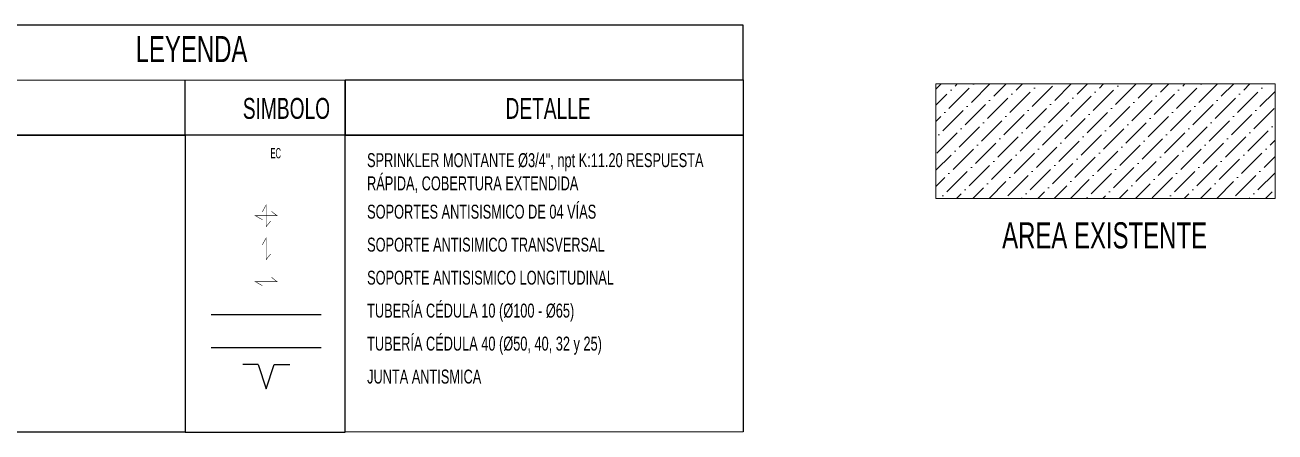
# Model space of a CAD drawing. Header units: millimetres. Extents: x 2085 to 2829, y 1352 to 1631.
# Drawn here: x 2159.86 to 2177.81, y 1592.59 to 1598.43 of the extents above; entities that cross this region are included whole.
import ezdxf
from ezdxf.enums import TextEntityAlignment as Align

# ---------------------------------------------------------------- set-up
doc = ezdxf.new("R2010")
doc.units = ezdxf.units.MM
doc.set_wipeout_variables(frame=1)
doc.layers.get('0').update_dxf_attribs({"color": 251, "lineweight": 9})
for name, color, linetype, lineweight in [('000 SOS 911 Membrete', 7, 'Continuous', 25), ('000 SOS 911 ROCIADORES', 5, 'Continuous', 25), ('000 SOS 911 SOPORTES ACI', 3, 'Continuous', 25), ('000 SOS 911 TEXTOS ACI', 7, 'Continuous', 9), ('000 SOS 911 TUBERIA ACI', 3, 'Continuous', 25)]:
    doc.layers.add(name, color=color, linetype=linetype, lineweight=lineweight)
doc.styles.add('PIPE', font='ARIALN.TTF', dxfattribs={"width": 0.8})

# ---------------------------------------------------------------- blocks, each defined once
blk = doc.blocks.new('Soporte Longitudinal')
at = {"layer": '000 SOS 911 SOPORTES ACI', "const_width": 0.02}
blk.add_lwpolyline([(-0.14, -0.149), (-0.405, 0), (0.405, 0), (0.197, 0.164)], dxfattribs=at)
blk = doc.blocks.new('002')
at = {"layer": '000 SOS 911 ROCIADORES', "color": 5, "style": 'PIPE', "width": 0.641273}
blk.add_text('EC', height=0.1469, dxfattribs=at).set_placement((2884.569, 1470.262, 0), (2884.719, 1470.262, 0), align=Align.FIT)
blk.add_wipeout([(2884.601, 1470.177), (2884.601, 1470.178), (2884.601, 1470.179), (2884.601, 1470.18), (2884.601, 1470.182), (2884.601, 1470.183), (2884.601, 1470.184), (2884.601, 1470.185), (2884.601, 1470.186), (2884.601, 1470.188), (2884.601, 1470.189), (2884.6, 1470.19), (2884.6, 1470.191), (2884.6, 1470.192), (2884.6, 1470.194), (2884.6, 1470.195), (2884.599, 1470.196), (2884.599, 1470.197), (2884.599, 1470.198), (2884.599, 1470.199), (2884.598, 1470.201), (2884.598, 1470.202), (2884.598, 1470.203), (2884.597, 1470.204), (2884.597, 1470.205), (2884.597, 1470.206), (2884.596, 1470.207), (2884.596, 1470.209), (2884.596, 1470.21), (2884.595, 1470.211), (2884.595, 1470.212), (2884.594, 1470.213), (2884.594, 1470.214), (2884.593, 1470.215), (2884.593, 1470.216), (2884.592, 1470.217), (2884.592, 1470.218), (2884.591, 1470.22), (2884.591, 1470.221), (2884.59, 1470.222), (2884.59, 1470.223), (2884.589, 1470.224), (2884.588, 1470.225), (2884.588, 1470.226), (2884.587, 1470.227), (2884.587, 1470.228), (2884.586, 1470.229), (2884.585, 1470.23), (2884.585, 1470.231), (2884.584, 1470.232), (2884.583, 1470.233), (2884.582, 1470.234), (2884.582, 1470.235), (2884.581, 1470.236), (2884.58, 1470.237), (2884.579, 1470.238), (2884.579, 1470.238), (2884.578, 1470.239), (2884.577, 1470.24), (2884.576, 1470.241), (2884.576, 1470.242), (2884.575, 1470.243), (2884.574, 1470.244), (2884.573, 1470.245), (2884.572, 1470.245), (2884.571, 1470.246), (2884.57, 1470.247), (2884.57, 1470.248), (2884.569, 1470.249), (2884.568, 1470.249), (2884.567, 1470.25), (2884.566, 1470.251), (2884.565, 1470.252), (2884.564, 1470.252), (2884.563, 1470.253), (2884.562, 1470.254), (2884.561, 1470.255), (2884.56, 1470.255), (2884.559, 1470.256), (2884.558, 1470.257), (2884.557, 1470.257), (2884.556, 1470.258), (2884.555, 1470.259), (2884.554, 1470.259), (2884.553, 1470.26), (2884.552, 1470.26), (2884.551, 1470.261), (2884.55, 1470.261), (2884.549, 1470.262), (2884.548, 1470.263), (2884.547, 1470.263), (2884.546, 1470.264), (2884.544, 1470.264), (2884.543, 1470.264), (2884.542, 1470.265), (2884.541, 1470.265), (2884.54, 1470.266), (2884.539, 1470.266), (2884.538, 1470.267), (2884.537, 1470.267), (2884.536, 1470.267), (2884.534, 1470.268), (2884.533, 1470.268), (2884.532, 1470.268), (2884.531, 1470.269), (2884.53, 1470.269), (2884.529, 1470.269), (2884.527, 1470.27), (2884.526, 1470.27), (2884.525, 1470.27), (2884.524, 1470.27), (2884.523, 1470.271), (2884.522, 1470.271), (2884.52, 1470.271), (2884.519, 1470.271), (2884.518, 1470.271), (2884.517, 1470.271), (2884.516, 1470.272), (2884.514, 1470.272), (2884.513, 1470.272), (2884.512, 1470.272), (2884.511, 1470.272), (2884.51, 1470.272), (2884.508, 1470.272), (2884.507, 1470.272), (2884.506, 1470.272), (2884.505, 1470.272), (2884.504, 1470.272), (2884.503, 1470.272), (2884.501, 1470.272), (2884.5, 1470.272), (2884.499, 1470.272), (2884.498, 1470.272), (2884.497, 1470.272), (2884.495, 1470.271), (2884.494, 1470.271), (2884.493, 1470.271), (2884.492, 1470.271), (2884.491, 1470.271), (2884.489, 1470.271), (2884.488, 1470.27), (2884.487, 1470.27), (2884.486, 1470.27), (2884.485, 1470.27), (2884.484, 1470.269), (2884.482, 1470.269), (2884.481, 1470.269), (2884.48, 1470.268), (2884.479, 1470.268), (2884.478, 1470.268), (2884.477, 1470.267), (2884.476, 1470.267), (2884.474, 1470.267), (2884.473, 1470.266), (2884.472, 1470.266), (2884.471, 1470.265), (2884.47, 1470.265), (2884.469, 1470.264), (2884.468, 1470.264), (2884.467, 1470.264), (2884.466, 1470.263), (2884.464, 1470.263), (2884.463, 1470.262), (2884.462, 1470.261), (2884.461, 1470.261), (2884.46, 1470.26), (2884.459, 1470.26), (2884.458, 1470.259), (2884.457, 1470.259), (2884.456, 1470.258), (2884.455, 1470.257), (2884.454, 1470.257), (2884.453, 1470.256), (2884.452, 1470.255), (2884.451, 1470.255), (2884.45, 1470.254), (2884.449, 1470.253), (2884.448, 1470.252), (2884.447, 1470.252), (2884.446, 1470.251), (2884.445, 1470.25), (2884.444, 1470.249), (2884.444, 1470.249), (2884.443, 1470.248), (2884.442, 1470.247), (2884.441, 1470.246), (2884.44, 1470.245), (2884.439, 1470.245), (2884.438, 1470.244), (2884.437, 1470.243), (2884.437, 1470.242), (2884.436, 1470.241), (2884.435, 1470.24), (2884.434, 1470.239), (2884.433, 1470.238), (2884.433, 1470.238), (2884.432, 1470.237), (2884.431, 1470.236), (2884.43, 1470.235), (2884.43, 1470.234), (2884.429, 1470.233), (2884.428, 1470.232), (2884.428, 1470.231), (2884.427, 1470.23), (2884.426, 1470.229), (2884.426, 1470.228), (2884.425, 1470.227), (2884.424, 1470.226), (2884.424, 1470.225), (2884.423, 1470.224), (2884.423, 1470.223), (2884.422, 1470.222), (2884.422, 1470.221), (2884.421, 1470.22), (2884.42, 1470.218), (2884.42, 1470.217), (2884.419, 1470.216), (2884.419, 1470.215), (2884.418, 1470.214), (2884.418, 1470.213), (2884.418, 1470.212), (2884.417, 1470.211), (2884.417, 1470.21), (2884.416, 1470.209), (2884.416, 1470.207), (2884.416, 1470.206), (2884.415, 1470.205), (2884.415, 1470.204), (2884.414, 1470.203), (2884.414, 1470.202), (2884.414, 1470.201), (2884.414, 1470.199), (2884.413, 1470.198), (2884.413, 1470.197), (2884.413, 1470.196), (2884.413, 1470.195), (2884.412, 1470.194), (2884.412, 1470.192), (2884.412, 1470.191), (2884.412, 1470.19), (2884.412, 1470.189), (2884.411, 1470.188), (2884.411, 1470.186), (2884.411, 1470.185), (2884.411, 1470.184), (2884.411, 1470.183), (2884.411, 1470.182), (2884.411, 1470.18), (2884.411, 1470.179), (2884.411, 1470.178), (2884.411, 1470.177), (2884.411, 1470.176), (2884.411, 1470.174), (2884.411, 1470.173), (2884.411, 1470.172), (2884.411, 1470.171), (2884.411, 1470.17), (2884.411, 1470.168), (2884.411, 1470.167), (2884.411, 1470.166), (2884.412, 1470.165), (2884.412, 1470.164), (2884.412, 1470.163), (2884.412, 1470.161), (2884.412, 1470.16), (2884.413, 1470.159), (2884.413, 1470.158), (2884.413, 1470.157), (2884.413, 1470.155), (2884.414, 1470.154), (2884.414, 1470.153), (2884.414, 1470.152), (2884.414, 1470.151), (2884.415, 1470.15), (2884.415, 1470.149), (2884.416, 1470.147), (2884.416, 1470.146), (2884.416, 1470.145), (2884.417, 1470.144), (2884.417, 1470.143), (2884.418, 1470.142), (2884.418, 1470.141), (2884.418, 1470.14), (2884.419, 1470.138), (2884.419, 1470.137), (2884.42, 1470.136), (2884.42, 1470.135), (2884.421, 1470.134), (2884.422, 1470.133), (2884.422, 1470.132), (2884.423, 1470.131), (2884.423, 1470.13), (2884.424, 1470.129), (2884.424, 1470.128), (2884.425, 1470.127), (2884.426, 1470.126), (2884.426, 1470.125), (2884.427, 1470.124), (2884.428, 1470.123), (2884.428, 1470.122), (2884.429, 1470.121), (2884.43, 1470.12), (2884.43, 1470.119), (2884.431, 1470.118), (2884.432, 1470.117), (2884.433, 1470.116), (2884.433, 1470.115), (2884.434, 1470.114), (2884.435, 1470.113), (2884.436, 1470.113), (2884.437, 1470.112), (2884.437, 1470.111), (2884.438, 1470.11), (2884.439, 1470.109), (2884.44, 1470.108), (2884.441, 1470.107), (2884.442, 1470.107), (2884.443, 1470.106), (2884.444, 1470.105), (2884.444, 1470.104), (2884.445, 1470.103), (2884.446, 1470.103), (2884.447, 1470.102), (2884.448, 1470.101), (2884.449, 1470.1), (2884.45, 1470.1), (2884.451, 1470.099), (2884.452, 1470.098), (2884.453, 1470.098), (2884.454, 1470.097), (2884.455, 1470.096), (2884.456, 1470.096), (2884.457, 1470.095), (2884.458, 1470.095), (2884.459, 1470.094), (2884.46, 1470.093), (2884.461, 1470.093), (2884.462, 1470.092), (2884.463, 1470.092), (2884.464, 1470.091), (2884.466, 1470.091), (2884.467, 1470.09), (2884.468, 1470.09), (2884.469, 1470.089), (2884.47, 1470.089), (2884.471, 1470.088), (2884.472, 1470.088), (2884.473, 1470.087), (2884.474, 1470.087), (2884.476, 1470.087), (2884.477, 1470.086), (2884.478, 1470.086), (2884.479, 1470.086), (2884.48, 1470.085), (2884.481, 1470.085), (2884.482, 1470.085), (2884.484, 1470.084), (2884.485, 1470.084), (2884.486, 1470.084), (2884.487, 1470.084), (2884.488, 1470.083), (2884.489, 1470.083), (2884.491, 1470.083), (2884.492, 1470.083), (2884.493, 1470.082), (2884.494, 1470.082), (2884.495, 1470.082), (2884.497, 1470.082), (2884.498, 1470.082), (2884.499, 1470.082), (2884.5, 1470.082), (2884.501, 1470.082), (2884.503, 1470.082), (2884.504, 1470.082), (2884.505, 1470.082), (2884.506, 1470.082), (2884.507, 1470.082), (2884.508, 1470.082), (2884.51, 1470.082), (2884.511, 1470.082), (2884.512, 1470.082), (2884.513, 1470.082), (2884.514, 1470.082), (2884.516, 1470.082), (2884.517, 1470.082), (2884.518, 1470.082), (2884.519, 1470.082), (2884.52, 1470.083), (2884.522, 1470.083), (2884.523, 1470.083), (2884.524, 1470.083), (2884.525, 1470.084), (2884.526, 1470.084), (2884.527, 1470.084), (2884.529, 1470.084), (2884.53, 1470.085), (2884.531, 1470.085), (2884.532, 1470.085), (2884.533, 1470.086), (2884.534, 1470.086), (2884.536, 1470.086), (2884.537, 1470.087), (2884.538, 1470.087), (2884.539, 1470.087), (2884.54, 1470.088), (2884.541, 1470.088), (2884.542, 1470.089), (2884.543, 1470.089), (2884.544, 1470.09), (2884.546, 1470.09), (2884.547, 1470.091), (2884.548, 1470.091), (2884.549, 1470.092), (2884.55, 1470.092), (2884.551, 1470.093), (2884.552, 1470.093), (2884.553, 1470.094), (2884.554, 1470.095), (2884.555, 1470.095), (2884.556, 1470.096), (2884.557, 1470.096), (2884.558, 1470.097), (2884.559, 1470.098), (2884.56, 1470.098), (2884.561, 1470.099), (2884.562, 1470.1), (2884.563, 1470.1), (2884.564, 1470.101), (2884.565, 1470.102), (2884.566, 1470.103), (2884.567, 1470.103), (2884.568, 1470.104), (2884.569, 1470.105), (2884.57, 1470.106), (2884.57, 1470.107), (2884.571, 1470.107), (2884.572, 1470.108), (2884.573, 1470.109), (2884.574, 1470.11), (2884.575, 1470.111), (2884.576, 1470.112), (2884.576, 1470.113), (2884.577, 1470.113), (2884.578, 1470.114), (2884.579, 1470.115), (2884.579, 1470.116), (2884.58, 1470.117), (2884.581, 1470.118), (2884.582, 1470.119), (2884.582, 1470.12), (2884.583, 1470.121), (2884.584, 1470.122), (2884.585, 1470.123), (2884.585, 1470.124), (2884.586, 1470.125), (2884.587, 1470.126), (2884.587, 1470.127), (2884.588, 1470.128), (2884.588, 1470.129), (2884.589, 1470.13), (2884.59, 1470.131), (2884.59, 1470.132), (2884.591, 1470.133), (2884.591, 1470.134), (2884.592, 1470.135), (2884.592, 1470.136), (2884.593, 1470.137), (2884.593, 1470.138), (2884.594, 1470.14), (2884.594, 1470.141), (2884.595, 1470.142), (2884.595, 1470.143), (2884.596, 1470.144), (2884.596, 1470.145), (2884.596, 1470.146), (2884.597, 1470.147), (2884.597, 1470.149), (2884.597, 1470.15), (2884.598, 1470.151), (2884.598, 1470.152), (2884.598, 1470.153), (2884.599, 1470.154), (2884.599, 1470.155), (2884.599, 1470.157), (2884.599, 1470.158), (2884.6, 1470.159), (2884.6, 1470.16), (2884.6, 1470.161), (2884.6, 1470.163), (2884.6, 1470.164), (2884.601, 1470.165), (2884.601, 1470.166), (2884.601, 1470.167), (2884.601, 1470.168), (2884.601, 1470.17), (2884.601, 1470.171), (2884.601, 1470.172), (2884.601, 1470.173), (2884.601, 1470.174), (2884.601, 1470.176)]).translate(0, 0, 0).dxf.layer = '000 SOS 911 ROCIADORES'
blk = doc.blocks.new('JUNTA ANTI')
at = {"layer": '000 SOS 911 TUBERIA ACI', "color": 1}
for p, q in [((157.274, 103.304, 0), (157.03, 104.042, 0)), ((157.522, 104.042, 0), (157.274, 103.304, 0))]:
    blk.add_line(p, q, dxfattribs=at)
at = {"layer": '000 SOS 911 TUBERIA ACI', "color": 1, "ltscale": 0.25, "elevation": 0}
for points in [[(157.026, 104.042), (156.554, 104.042)], [(157.522, 104.042), (157.994, 104.042)]]:
    blk.add_lwpolyline(points, dxfattribs=at)

msp = doc.modelspace()

# ---------------------------------------------------------------- hatches: boundary and pattern name
h = msp.add_hatch()
h.set_pattern_fill('ANSI36', color=4, scale=0.052)
h.set_pattern_definition([(45, (1946.7084, 1443.65783), (0.0875575, 0.32104416), [0.41275, -0.08255, 0, -0.08255])])
h.paths.add_polyline_path([(2177.814, 1597.587), (2172.945, 1597.587), (2172.945, 1595.942), (2177.814, 1595.942)])

# ---------------------------------------------------------------- linework, layer by layer
at = {"color": 4, "elevation": 0}
msp.add_lwpolyline([(2172.945, 1597.587), (2177.814, 1597.587), (2177.814, 1595.942), (2172.945, 1595.942)], close=True, dxfattribs=at)
at = {"layer": '000 SOS 911 Membrete'}
msp.add_lwpolyline([(2154.353, 1597.642), (2170.178, 1597.643), (2170.178, 1598.432), (2154.353, 1598.432)], dxfattribs=at)
for points in [[(2156.097, 1597.642), (2164.462, 1597.643), (2164.462, 1596.853), (2156.097, 1596.853)], [(2164.462, 1596.853), (2162.163, 1596.853), (2162.163, 1597.642), (2164.462, 1597.643)], [(2164.462, 1597.643), (2170.178, 1597.643), (2170.178, 1596.853), (2164.462, 1596.853)], [(2156.097, 1596.853), (2162.163, 1596.853), (2162.163, 1592.589), (2156.098, 1592.589)], [(2162.163, 1592.589), (2164.462, 1592.589), (2164.462, 1596.853), (2162.163, 1596.853)], [(2164.462, 1596.853), (2170.178, 1596.853), (2170.178, 1592.59), (2164.462, 1592.589)]]:
    msp.add_lwpolyline(points, close=True, dxfattribs=at)
at = {"layer": '000 SOS 911 TUBERIA ACI', "elevation": 0}
for points in [[(2162.538, 1594.274), (2164.118, 1594.274)], [(2162.538, 1593.8), (2164.118, 1593.8)]]:
    msp.add_lwpolyline(points, dxfattribs=at)

# ---------------------------------------------------------------- block references
at = {"layer": '000 SOS 911 SOPORTES ACI', "xscale": 0.384521484375, "yscale": 0.384521484375, "zscale": 0.384521484375}
for p in [(2163.328, 1595.694), (2163.328, 1594.747, 0)]:
    msp.add_blockref('Soporte Longitudinal', p, dxfattribs=at)
at = {"layer": '000 SOS 911 SOPORTES ACI', "xscale": 0.384521484375, "yscale": 0.384521484375, "zscale": 0.384521484375, "rotation": 270}
for p in [(2163.328, 1595.694), (2163.328, 1595.221, 0)]:
    msp.add_blockref('Soporte Longitudinal', p, dxfattribs=at)
at = {"layer": '000 SOS 911 TUBERIA ACI', "color": 4, "xscale": -0.46875, "yscale": 0.46875, "zscale": 0.46875}
msp.add_blockref('JUNTA ANTI', (2237.05, 1544.787, 0), dxfattribs=at)

# ---------------------------------------------------------------- texts
at = {"layer": '000 SOS 911 TEXTOS ACI', "attachment_point": 1, "style": 'PIPE'}
for s, width, insert, char_height in [('LEYENDA', 1.48192, (2161.453, 1598.275, 0), 0.3752), ('SIMBOLO', 1.48192, (2162.992, 1597.385, 0), 0.3), ('DETALLE', 1.48192, (2166.764, 1597.385, 0), 0.3), ('\\A1;SPRINKLER MONTANTE %%C3/4", npt K:11.20 RESPUESTA RÁPIDA, COBERTURA EXTENDIDA', 4.96453, (2164.776, 1596.592, 0), 0.2), ('SOPORTES ANTISISMICO DE 04 VÍAS', 3.80759, (2164.777, 1595.852, 0), 0.2), ('AREA EXISTENTE', 3.14384, (2173.896, 1595.6, 0), 0.3752), ('SOPORTE ANTISIMICO TRANSVERSAL', 3.47536, (2164.777, 1595.379, 0), 0.2), ('SOPORTE ANTISISMICO LONGITUDINAL', 3.54431, (2164.777, 1594.905, 0), 0.2), ('TUBERÍA CÉDULA 10 (%%C100 - %%C65)', 3.54431, (2164.777, 1594.432, 0), 0.2), ('TUBERÍA CÉDULA 40 (%%C50, 40, 32 y 25)', 3.54431, (2164.777, 1593.958, 0), 0.2), ('JUNTA ANTISMICA', 3.54431, (2164.777, 1593.485, 0), 0.2)]:
    msp.add_mtext_dynamic_manual_height_columns(s, width=width, gutter_width=1.915, heights=[0], dxfattribs=dict(at, insert=insert, char_height=char_height))

# ---------------------------------------------------------------- next in the draw order: block references
at = {"layer": '000 SOS 911 ROCIADORES'}
msp.add_blockref('002', (-721.179, 126.257, 0), dxfattribs=at)

doc.saveas('drawing.dxf')
